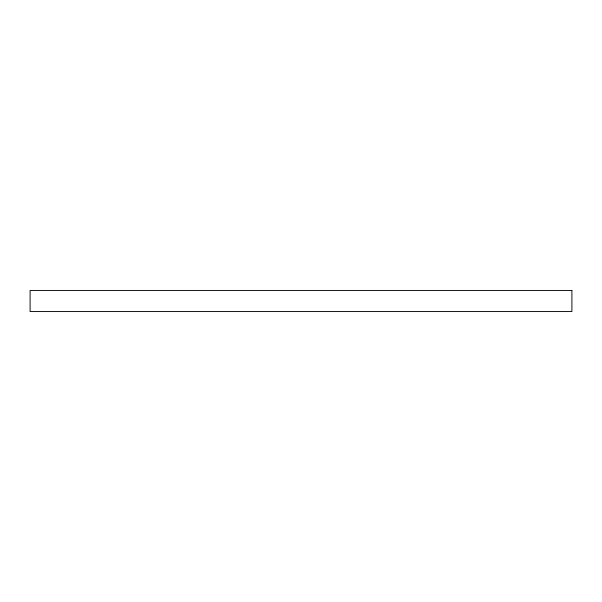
<?xml version="1.0" encoding="UTF-8"?>
<svg xmlns="http://www.w3.org/2000/svg" width="602" height="602" viewBox="0 0 602 602"><rect width="100%" height="100%" fill="white"/><g stroke="black" fill="none" stroke-linecap="round" stroke-linejoin="round"><path stroke-width="0.9" d="M571.9 290.442L30.1 290.442L30.1 311.558L571.9 311.558L571.9 290.442"/></g></svg>
